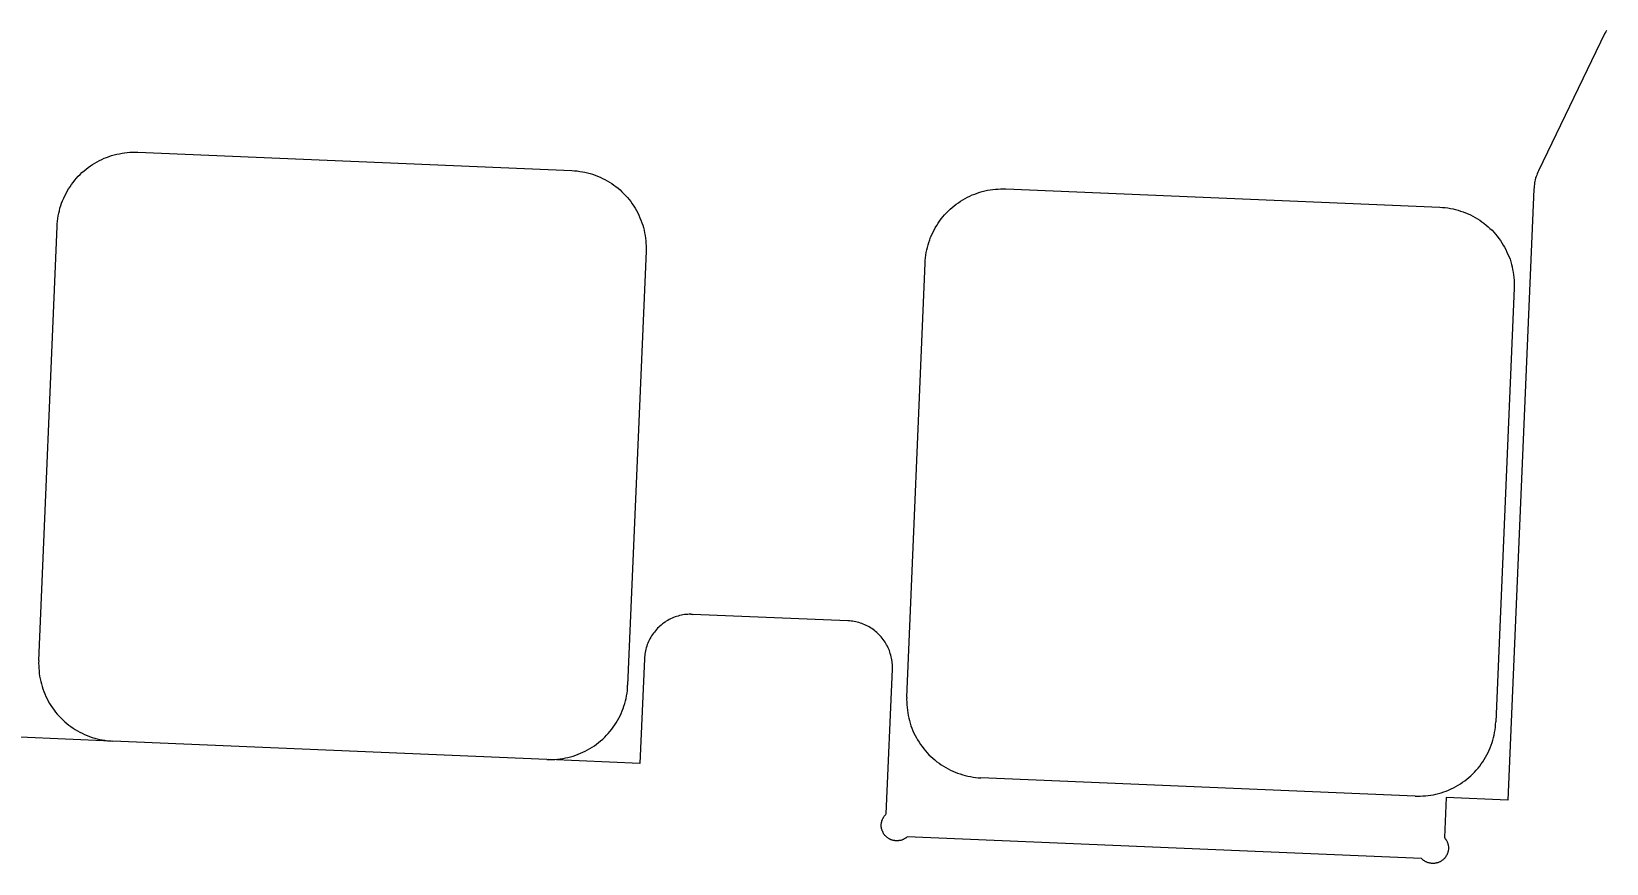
# Model space of a CAD drawing. Header units: millimetres. Extents: x -80 to 4518, y -398 to 2524.
# Drawn here: x 2531.7 to 2633.2, y 1774.8 to 1828.5 of the extents above; entities that cross this region are included whole.
import ezdxf

# ---------------------------------------------------------------- set-up
doc = ezdxf.new("R2010")
doc.units = ezdxf.units.MM
doc.layers.add('ZANO_R', color=7, linetype='Continuous', lineweight=0)
doc.layers.add('ZANO_W', color=1, linetype='Continuous', lineweight=0)
doc.styles.add('Arial', font='arial.ttf')
doc.styles.get("Standard").update_dxf_attribs({"font": 'ARIALUNI.TTF'})
doc.dimstyles.new('pl i ang', dxfattribs={"dimtxt": 50, "dimasz": 50, "dimexe": 1.25, "dimexo": 0.625, "dimgap": 10, "dimtad": 1, "dimtoh": 1, "dimtxsty": 'Standard', "dimcen": 2.5, "dimclrd": 1, "dimclre": 1, "dimclrt": 1, "dimadec": 0, "dimazin": 0, "dimtfac": 1, "dimtmove": 0, "dimatfit": 3, "dimfxl": 1, "dimarcsym": 1})

# ---------------------------------------------------------------- blocks, each defined once
blk = doc.blocks.new('*D389')
at = {"layer": 'ZANO_W', "color": 1, "lineweight": -2}
for p, q in [((2612.43, 1877.81), (2626.94, 1981.4)), ((2528.55, 1821.13), (2439.13, 1824.91))]:
    blk.add_line(p, q, dxfattribs=at)
blk.add_arc((2604.04, 1817.94), 155.06, 96.8471, 162.7581, dxfattribs=at)
at = {"layer": 'ZANO_W', "color": 1}
for points in [[(2585.49, 1965.22), (2585.62, 1978.55), (2625.56, 1971.49)], [(2449.39, 1865.03), (2462.52, 1862.76), (2449.12, 1824.48)]]:
    blk.add_solid(points, dxfattribs=at)
at = {"layer": 'ZANO_W', "color": 1, "insert": (2485.14, 1960.63), "char_height": 40, "attachment_point": 5, "rotation": 39.8026, "style": 'Arial'}
blk.add_mtext('96%%d', dxfattribs=at)

msp = doc.modelspace()

# ---------------------------------------------------------------- linework, layer by layer
at = {"layer": 'ZANO_R'}
for p, q in [((2633.1, 1828.38), (2628.82, 1819.51)), ((2633.15, 1828.47), (2633.1, 1828.38)), ((2633.2, 1828.56), (2633.15, 1828.47)), ((2535.91, 1820.09), (2536.06, 1820.17)), ((2536.06, 1820.17), (2536.22, 1820.24)), ((2536.22, 1820.24), (2536.37, 1820.31)), ((2536.37, 1820.31), (2536.53, 1820.37)), ((2536.53, 1820.37), (2536.69, 1820.43)), ((2536.69, 1820.43), (2536.85, 1820.49)), ((2536.85, 1820.49), (2537.02, 1820.53)), ((2537.02, 1820.53), (2537.18, 1820.58)), ((2537.18, 1820.58), (2537.35, 1820.61)), ((2537.35, 1820.61), (2537.52, 1820.64)), ((2537.52, 1820.64), (2537.69, 1820.67)), ((2537.69, 1820.67), (2537.86, 1820.69)), ((2537.86, 1820.69), (2538.03, 1820.7)), ((2538.03, 1820.7), (2538.2, 1820.71)), ((2538.2, 1820.71), (2538.37, 1820.71)), ((2538.37, 1820.71), (2538.54, 1820.7)), ((2538.54, 1820.7), (2566.51, 1819.52)), ((2534.58, 1819.03), (2534.7, 1819.15)), ((2534.7, 1819.15), (2534.82, 1819.27)), ((2534.82, 1819.27), (2534.94, 1819.39)), ((2534.94, 1819.39), (2535.07, 1819.5)), ((2535.07, 1819.5), (2535.2, 1819.61)), ((2535.2, 1819.61), (2535.34, 1819.72)), ((2535.34, 1819.72), (2535.48, 1819.82)), ((2535.48, 1819.82), (2535.62, 1819.91)), ((2535.62, 1819.91), (2535.76, 1820)), ((2535.76, 1820), (2535.91, 1820.09)), ((2566.51, 1819.52), (2566.68, 1819.51)), ((2566.68, 1819.51), (2566.85, 1819.5)), ((2566.85, 1819.5), (2567.02, 1819.47)), ((2567.02, 1819.47), (2567.19, 1819.45)), ((2567.19, 1819.45), (2567.36, 1819.41)), ((2567.36, 1819.41), (2567.52, 1819.37)), ((2567.52, 1819.37), (2567.69, 1819.33)), ((2567.69, 1819.33), (2567.85, 1819.28)), ((2567.85, 1819.28), (2568.01, 1819.22)), ((2568.01, 1819.22), (2568.17, 1819.16)), ((2568.17, 1819.16), (2568.33, 1819.1)), ((2628.66, 1819.13), (2628.63, 1819.03)), ((2628.7, 1819.23), (2628.66, 1819.13)), ((2628.73, 1819.32), (2628.7, 1819.23)), ((2628.77, 1819.42), (2628.73, 1819.32)), ((2628.82, 1819.51), (2628.77, 1819.42)), ((2533.91, 1818.04), (2533.99, 1818.19)), ((2533.99, 1818.19), (2534.08, 1818.34)), ((2534.08, 1818.34), (2534.17, 1818.48)), ((2534.17, 1818.48), (2534.26, 1818.62)), ((2534.26, 1818.62), (2534.37, 1818.76)), ((2534.37, 1818.76), (2534.47, 1818.9)), ((2534.47, 1818.9), (2534.58, 1819.03)), ((2568.33, 1819.1), (2568.49, 1819.02)), ((2568.49, 1819.02), (2568.64, 1818.95)), ((2568.64, 1818.95), (2568.79, 1818.86)), ((2568.79, 1818.86), (2568.93, 1818.78)), ((2568.93, 1818.78), (2569.08, 1818.68)), ((2569.08, 1818.68), (2569.22, 1818.59)), ((2569.22, 1818.59), (2569.35, 1818.49)), ((2569.35, 1818.49), (2569.49, 1818.38)), ((2569.49, 1818.38), (2569.62, 1818.27)), ((2569.62, 1818.27), (2569.74, 1818.15)), ((2569.74, 1818.15), (2569.87, 1818.03)), ((2592.64, 1818.07), (2592.8, 1818.12)), ((2592.8, 1818.12), (2592.97, 1818.17)), ((2592.97, 1818.17), (2593.13, 1818.21)), ((2593.13, 1818.21), (2593.3, 1818.25)), ((2593.3, 1818.25), (2593.47, 1818.28)), ((2593.47, 1818.28), (2593.64, 1818.3)), ((2593.64, 1818.3), (2593.81, 1818.32)), ((2593.81, 1818.32), (2593.98, 1818.33)), ((2593.98, 1818.33), (2594.15, 1818.34)), ((2594.15, 1818.34), (2594.32, 1818.34)), ((2594.32, 1818.34), (2594.49, 1818.34)), ((2594.49, 1818.34), (2622.46, 1817.16)), ((2628.52, 1818.33), (2626.85, 1778.94)), ((2628.53, 1818.43), (2628.52, 1818.33)), ((2628.55, 1818.63), (2628.53, 1818.53)), ((2628.53, 1818.53), (2628.53, 1818.43)), ((2628.56, 1818.73), (2628.55, 1818.63)), ((2628.58, 1818.83), (2628.56, 1818.73)), ((2628.61, 1818.93), (2628.58, 1818.83)), ((2628.63, 1819.03), (2628.61, 1818.93)), ((2533.52, 1817.1), (2533.57, 1817.26)), ((2533.57, 1817.26), (2533.63, 1817.42)), ((2533.63, 1817.42), (2533.69, 1817.58)), ((2533.69, 1817.58), (2533.76, 1817.74)), ((2533.76, 1817.74), (2533.83, 1817.89)), ((2533.83, 1817.89), (2533.91, 1818.04)), ((2569.87, 1818.03), (2569.98, 1817.91)), ((2569.98, 1817.91), (2570.1, 1817.78)), ((2570.1, 1817.78), (2570.21, 1817.65)), ((2570.21, 1817.65), (2570.31, 1817.52)), ((2570.31, 1817.52), (2570.41, 1817.38)), ((2570.41, 1817.38), (2570.5, 1817.23)), ((2570.5, 1817.23), (2570.59, 1817.09)), ((2590.89, 1817.03), (2591.02, 1817.14)), ((2591.02, 1817.14), (2591.15, 1817.25)), ((2591.15, 1817.25), (2591.29, 1817.35)), ((2591.29, 1817.35), (2591.43, 1817.45)), ((2591.43, 1817.45), (2591.57, 1817.55)), ((2591.57, 1817.55), (2591.71, 1817.64)), ((2591.71, 1817.64), (2591.86, 1817.72)), ((2591.86, 1817.72), (2592.01, 1817.8)), ((2592.01, 1817.8), (2592.17, 1817.88)), ((2592.17, 1817.88), (2592.32, 1817.95)), ((2592.32, 1817.95), (2592.48, 1818.01)), ((2592.48, 1818.01), (2592.64, 1818.07)), ((2622.46, 1817.16), (2622.63, 1817.15)), ((2622.63, 1817.15), (2622.8, 1817.13)), ((2622.8, 1817.13), (2622.97, 1817.11)), ((2622.97, 1817.11), (2623.14, 1817.08)), ((2533.33, 1815.92), (2533.34, 1816.09)), ((2533.34, 1816.09), (2533.36, 1816.26)), ((2533.36, 1816.26), (2533.38, 1816.43)), ((2533.38, 1816.43), (2533.41, 1816.6)), ((2533.41, 1816.6), (2533.44, 1816.77)), ((2533.44, 1816.77), (2533.48, 1816.93)), ((2533.48, 1816.93), (2533.52, 1817.1)), ((2570.59, 1817.09), (2570.68, 1816.94)), ((2570.68, 1816.94), (2570.76, 1816.79)), ((2570.76, 1816.79), (2570.83, 1816.64)), ((2570.83, 1816.64), (2570.9, 1816.48)), ((2570.9, 1816.48), (2570.97, 1816.32)), ((2570.97, 1816.32), (2571.03, 1816.16)), ((2571.03, 1816.16), (2571.08, 1816)), ((2590.03, 1815.98), (2590.12, 1816.12)), ((2590.12, 1816.12), (2590.21, 1816.26)), ((2590.21, 1816.26), (2590.32, 1816.4)), ((2590.32, 1816.4), (2590.42, 1816.53)), ((2590.42, 1816.53), (2590.53, 1816.66)), ((2590.53, 1816.66), (2590.65, 1816.79)), ((2590.65, 1816.79), (2590.77, 1816.91)), ((2590.77, 1816.91), (2590.89, 1817.03)), ((2623.14, 1817.08), (2623.31, 1817.05)), ((2623.31, 1817.05), (2623.47, 1817.01)), ((2623.47, 1817.01), (2623.64, 1816.97)), ((2623.64, 1816.97), (2623.8, 1816.91)), ((2623.8, 1816.91), (2623.96, 1816.86)), ((2623.96, 1816.86), (2624.12, 1816.8)), ((2624.12, 1816.8), (2624.28, 1816.73)), ((2624.28, 1816.73), (2624.44, 1816.66)), ((2624.44, 1816.66), (2624.59, 1816.58)), ((2624.59, 1816.58), (2624.74, 1816.5)), ((2624.74, 1816.5), (2624.88, 1816.41)), ((2624.88, 1816.41), (2625.03, 1816.32)), ((2625.03, 1816.32), (2625.17, 1816.22)), ((2625.17, 1816.22), (2625.3, 1816.12)), ((2625.3, 1816.12), (2625.44, 1816.01)), ((2532.15, 1787.94), (2533.33, 1815.92)), ((2571.08, 1816), (2571.13, 1815.84)), ((2571.13, 1815.84), (2571.17, 1815.67)), ((2571.17, 1815.67), (2571.2, 1815.5)), ((2571.2, 1815.5), (2571.24, 1815.34)), ((2571.24, 1815.34), (2571.26, 1815.17)), ((2571.26, 1815.17), (2571.28, 1815)), ((2589.58, 1815.06), (2589.64, 1815.22)), ((2589.64, 1815.22), (2589.71, 1815.37)), ((2589.71, 1815.37), (2589.78, 1815.53)), ((2589.78, 1815.53), (2589.86, 1815.68)), ((2589.86, 1815.68), (2589.94, 1815.83)), ((2589.94, 1815.83), (2590.03, 1815.98)), ((2625.44, 1816.01), (2625.57, 1815.9)), ((2625.57, 1815.9), (2625.69, 1815.79)), ((2625.69, 1815.79), (2625.82, 1815.67)), ((2625.82, 1815.67), (2625.93, 1815.54)), ((2625.93, 1815.54), (2626.05, 1815.42)), ((2626.05, 1815.42), (2626.16, 1815.29)), ((2626.16, 1815.29), (2626.26, 1815.15)), ((2626.26, 1815.15), (2626.36, 1815.01)), ((2571.3, 1814.32), (2570.11, 1786.34)), ((2571.28, 1815), (2571.29, 1814.83)), ((2571.29, 1814.83), (2571.3, 1814.66)), ((2571.3, 1814.66), (2571.3, 1814.49)), ((2571.3, 1814.49), (2571.3, 1814.32)), ((2589.31, 1813.9), (2589.33, 1814.06)), ((2589.33, 1814.06), (2589.36, 1814.23)), ((2589.36, 1814.23), (2589.39, 1814.4)), ((2589.39, 1814.4), (2589.43, 1814.57)), ((2589.43, 1814.57), (2589.47, 1814.73)), ((2589.47, 1814.73), (2589.52, 1814.89)), ((2589.52, 1814.89), (2589.58, 1815.06)), ((2626.36, 1815.01), (2626.45, 1814.87)), ((2626.45, 1814.87), (2626.54, 1814.72)), ((2626.54, 1814.72), (2626.63, 1814.58)), ((2626.63, 1814.58), (2626.71, 1814.43)), ((2626.71, 1814.43), (2626.78, 1814.27)), ((2626.78, 1814.27), (2626.85, 1814.12)), ((2626.85, 1814.12), (2626.92, 1813.96)), ((2588.1, 1785.58), (2589.28, 1813.56)), ((2589.28, 1813.56), (2589.29, 1813.73)), ((2589.29, 1813.73), (2589.31, 1813.9)), ((2626.92, 1813.96), (2626.98, 1813.8)), ((2626.98, 1813.8), (2627.03, 1813.64)), ((2627.03, 1813.64), (2627.08, 1813.47)), ((2627.08, 1813.47), (2627.12, 1813.31)), ((2627.12, 1813.31), (2627.15, 1813.14)), ((2627.15, 1813.14), (2627.19, 1812.97)), ((2627.19, 1812.97), (2627.21, 1812.8)), ((2627.21, 1812.8), (2627.23, 1812.63)), ((2627.23, 1812.63), (2627.24, 1812.46)), ((2627.24, 1812.46), (2627.25, 1812.29)), ((2627.25, 1812.29), (2627.25, 1812.12)), ((2627.25, 1812.12), (2627.25, 1811.95)), ((2627.25, 1811.95), (2626.06, 1783.98)), ((2573.17, 1790.74), (2573.07, 1790.7)), ((2573.26, 1790.77), (2573.17, 1790.74)), ((2573.36, 1790.8), (2573.26, 1790.77)), ((2573.46, 1790.83), (2573.36, 1790.8)), ((2573.57, 1790.85), (2573.46, 1790.83)), ((2573.67, 1790.87), (2573.57, 1790.85)), ((2573.77, 1790.89), (2573.67, 1790.87)), ((2573.87, 1790.9), (2573.77, 1790.89)), ((2573.98, 1790.91), (2573.87, 1790.9)), ((2574.08, 1790.92), (2573.98, 1790.91)), ((2574.19, 1790.92), (2574.08, 1790.92)), ((2574.19, 1790.92), (2574.25, 1790.92)), ((2574.25, 1790.92), (2574.31, 1790.91)), ((2584.3, 1790.49), (2574.31, 1790.91)), ((2571.77, 1789.69), (2571.71, 1789.61)), ((2571.83, 1789.77), (2571.77, 1789.69)), ((2571.9, 1789.85), (2571.83, 1789.77)), ((2571.97, 1789.93), (2571.9, 1789.85)), ((2572.04, 1790.01), (2571.97, 1789.93)), ((2572.11, 1790.08), (2572.04, 1790.01)), ((2572.19, 1790.15), (2572.11, 1790.08)), ((2572.27, 1790.22), (2572.19, 1790.15)), ((2572.35, 1790.29), (2572.27, 1790.22)), ((2572.43, 1790.35), (2572.35, 1790.29)), ((2572.52, 1790.41), (2572.43, 1790.35)), ((2572.6, 1790.47), (2572.52, 1790.41)), ((2572.69, 1790.52), (2572.6, 1790.47)), ((2572.78, 1790.57), (2572.69, 1790.52)), ((2572.88, 1790.62), (2572.78, 1790.57)), ((2572.97, 1790.66), (2572.88, 1790.62)), ((2573.07, 1790.7), (2572.97, 1790.66)), ((2584.41, 1790.49), (2584.3, 1790.49)), ((2584.51, 1790.48), (2584.41, 1790.49)), ((2584.61, 1790.46), (2584.51, 1790.48)), ((2584.71, 1790.45), (2584.61, 1790.46)), ((2584.81, 1790.43), (2584.71, 1790.45)), ((2584.91, 1790.4), (2584.81, 1790.43)), ((2585.01, 1790.38), (2584.91, 1790.4)), ((2585.11, 1790.35), (2585.01, 1790.38)), ((2585.21, 1790.31), (2585.11, 1790.35)), ((2585.3, 1790.28), (2585.21, 1790.31)), ((2585.4, 1790.24), (2585.3, 1790.28)), ((2585.49, 1790.19), (2585.4, 1790.24)), ((2585.58, 1790.15), (2585.49, 1790.19)), ((2585.67, 1790.1), (2585.58, 1790.15)), ((2585.76, 1790.05), (2585.67, 1790.1)), ((2585.84, 1789.99), (2585.76, 1790.05)), ((2585.93, 1789.93), (2585.84, 1789.99)), ((2586.01, 1789.87), (2585.93, 1789.93)), ((2586.09, 1789.81), (2586.01, 1789.87)), ((2586.17, 1789.74), (2586.09, 1789.81)), ((2586.24, 1789.67), (2586.17, 1789.74)), ((2571.31, 1788.76), (2571.28, 1788.66)), ((2571.34, 1788.86), (2571.31, 1788.76)), ((2571.37, 1788.96), (2571.34, 1788.86)), ((2571.41, 1789.06), (2571.37, 1788.96)), ((2571.45, 1789.15), (2571.41, 1789.06)), ((2571.5, 1789.25), (2571.45, 1789.15)), ((2571.55, 1789.34), (2571.5, 1789.25)), ((2571.6, 1789.43), (2571.55, 1789.34)), ((2571.65, 1789.52), (2571.6, 1789.43)), ((2571.71, 1789.61), (2571.65, 1789.52)), ((2586.32, 1789.6), (2586.24, 1789.67)), ((2586.39, 1789.52), (2586.32, 1789.6)), ((2586.45, 1789.45), (2586.39, 1789.52)), ((2586.52, 1789.37), (2586.45, 1789.45)), ((2586.58, 1789.29), (2586.52, 1789.37)), ((2586.64, 1789.2), (2586.58, 1789.29)), ((2586.7, 1789.12), (2586.64, 1789.2)), ((2586.75, 1789.03), (2586.7, 1789.12)), ((2586.8, 1788.94), (2586.75, 1789.03)), ((2586.85, 1788.85), (2586.8, 1788.94)), ((2586.9, 1788.76), (2586.85, 1788.85)), ((2586.94, 1788.67), (2586.9, 1788.76)), ((2532.15, 1787.94), (2532.14, 1787.77)), ((2532.14, 1787.77), (2532.15, 1787.6)), ((2571.19, 1788.04), (2570.9, 1781.3)), ((2571.2, 1788.15), (2571.19, 1788.04)), ((2571.21, 1788.25), (2571.2, 1788.15)), ((2571.22, 1788.35), (2571.21, 1788.25)), ((2571.24, 1788.46), (2571.22, 1788.35)), ((2571.26, 1788.56), (2571.24, 1788.46)), ((2571.28, 1788.66), (2571.26, 1788.56)), ((2586.98, 1788.57), (2586.94, 1788.67)), ((2587.01, 1788.48), (2586.98, 1788.57)), ((2587.04, 1788.38), (2587.01, 1788.48)), ((2587.07, 1788.28), (2587.04, 1788.38)), ((2587.1, 1788.18), (2587.07, 1788.28)), ((2587.12, 1788.08), (2587.1, 1788.18)), ((2587.14, 1787.98), (2587.12, 1788.08)), ((2587.15, 1787.88), (2587.14, 1787.98)), ((2587.16, 1787.78), (2587.15, 1787.88)), ((2587.17, 1787.68), (2587.16, 1787.78)), ((2587.18, 1787.57), (2587.17, 1787.68)), ((2532.15, 1787.6), (2532.15, 1787.43)), ((2532.15, 1787.43), (2532.17, 1787.26)), ((2532.17, 1787.26), (2532.19, 1787.09)), ((2532.19, 1787.09), (2532.21, 1786.92)), ((2532.21, 1786.92), (2532.24, 1786.76)), ((2532.24, 1786.76), (2532.28, 1786.59)), ((2586.78, 1778.04), (2587.18, 1787.37)), ((2587.18, 1787.47), (2587.18, 1787.57)), ((2587.18, 1787.37), (2587.18, 1787.47)), ((2532.28, 1786.59), (2532.32, 1786.42)), ((2532.32, 1786.42), (2532.37, 1786.26)), ((2532.37, 1786.26), (2532.42, 1786.1)), ((2532.42, 1786.1), (2532.48, 1785.94)), ((2532.48, 1785.94), (2532.54, 1785.78)), ((2532.54, 1785.78), (2532.61, 1785.62)), ((2570.01, 1785.49), (2570.04, 1785.66)), ((2570.04, 1785.66), (2570.07, 1785.83)), ((2570.07, 1785.83), (2570.09, 1786)), ((2570.09, 1786), (2570.1, 1786.17)), ((2570.1, 1786.17), (2570.11, 1786.34)), ((2532.61, 1785.62), (2532.69, 1785.47)), ((2532.69, 1785.47), (2532.77, 1785.32)), ((2532.77, 1785.32), (2532.85, 1785.17)), ((2532.85, 1785.17), (2532.94, 1785.03)), ((2532.94, 1785.03), (2533.04, 1784.88)), ((2533.04, 1784.88), (2533.14, 1784.74)), ((2533.14, 1784.74), (2533.24, 1784.61)), ((2569.69, 1784.52), (2569.76, 1784.68)), ((2569.76, 1784.68), (2569.82, 1784.84)), ((2569.82, 1784.84), (2569.87, 1785)), ((2569.87, 1785), (2569.92, 1785.16)), ((2569.92, 1785.16), (2569.97, 1785.33)), ((2569.97, 1785.33), (2570.01, 1785.49)), ((2588.1, 1785.58), (2588.09, 1785.41)), ((2588.09, 1785.41), (2588.1, 1785.24)), ((2588.1, 1785.24), (2588.1, 1785.07)), ((2588.1, 1785.07), (2588.12, 1784.9)), ((2588.12, 1784.9), (2588.14, 1784.73)), ((2588.14, 1784.73), (2588.16, 1784.56)), ((2533.24, 1784.61), (2533.35, 1784.48)), ((2533.35, 1784.48), (2533.46, 1784.35)), ((2533.46, 1784.35), (2533.58, 1784.23)), ((2533.58, 1784.23), (2533.7, 1784.11)), ((2533.7, 1784.11), (2533.83, 1783.99)), ((2533.83, 1783.99), (2533.96, 1783.88)), ((2533.96, 1783.88), (2534.09, 1783.77)), ((2534.09, 1783.77), (2534.23, 1783.67)), ((2534.23, 1783.67), (2534.37, 1783.58)), ((2569.08, 1783.5), (2569.18, 1783.63)), ((2569.18, 1783.63), (2569.28, 1783.78)), ((2569.28, 1783.78), (2569.37, 1783.92)), ((2569.37, 1783.92), (2569.46, 1784.07)), ((2569.46, 1784.07), (2569.54, 1784.22)), ((2569.54, 1784.22), (2569.62, 1784.37)), ((2569.62, 1784.37), (2569.69, 1784.52)), ((2588.16, 1784.56), (2588.19, 1784.39)), ((2588.19, 1784.39), (2588.23, 1784.22)), ((2588.23, 1784.22), (2588.27, 1784.06)), ((2588.27, 1784.06), (2588.32, 1783.89)), ((2588.32, 1783.89), (2588.37, 1783.73)), ((2588.37, 1783.73), (2588.43, 1783.57)), ((2626.02, 1783.47), (2626.04, 1783.63)), ((2626.04, 1783.63), (2626.05, 1783.8)), ((2626.05, 1783.8), (2626.06, 1783.98)), ((2536.82, 1782.74), (2530.94, 1782.99)), ((2534.37, 1783.58), (2534.51, 1783.48)), ((2534.51, 1783.48), (2534.66, 1783.4)), ((2534.66, 1783.4), (2534.81, 1783.31)), ((2534.81, 1783.31), (2534.96, 1783.24)), ((2534.96, 1783.24), (2535.11, 1783.16)), ((2535.11, 1783.16), (2535.27, 1783.1)), ((2535.27, 1783.1), (2535.43, 1783.04)), ((2535.43, 1783.04), (2535.59, 1782.98)), ((2535.59, 1782.98), (2535.76, 1782.93)), ((2535.76, 1782.93), (2535.92, 1782.89)), ((2535.92, 1782.89), (2536.09, 1782.85)), ((2536.09, 1782.85), (2536.25, 1782.81)), ((2536.25, 1782.81), (2536.42, 1782.79)), ((2536.42, 1782.79), (2536.59, 1782.76)), ((2536.59, 1782.76), (2536.76, 1782.75)), ((2536.76, 1782.75), (2536.93, 1782.74)), ((2564.91, 1781.56), (2536.93, 1782.74)), ((2568.11, 1782.54), (2568.24, 1782.65)), ((2568.24, 1782.65), (2568.37, 1782.76)), ((2568.37, 1782.76), (2568.5, 1782.87)), ((2568.5, 1782.87), (2568.63, 1782.99)), ((2568.63, 1782.99), (2568.75, 1783.11)), ((2568.75, 1783.11), (2568.86, 1783.23)), ((2568.86, 1783.23), (2568.97, 1783.36)), ((2568.97, 1783.36), (2569.08, 1783.5)), ((2588.43, 1783.57), (2588.49, 1783.41)), ((2588.49, 1783.41), (2588.56, 1783.26)), ((2588.56, 1783.26), (2588.64, 1783.1)), ((2588.64, 1783.1), (2588.72, 1782.95)), ((2588.72, 1782.95), (2588.8, 1782.81)), ((2588.8, 1782.81), (2588.89, 1782.66)), ((2588.89, 1782.66), (2588.99, 1782.52)), ((2625.77, 1782.47), (2625.82, 1782.64)), ((2625.82, 1782.64), (2625.87, 1782.8)), ((2625.87, 1782.8), (2625.92, 1782.96)), ((2625.92, 1782.96), (2625.96, 1783.13)), ((2625.96, 1783.13), (2625.99, 1783.3)), ((2625.99, 1783.3), (2626.02, 1783.47)), ((2565.42, 1781.56), (2565.59, 1781.57)), ((2565.59, 1781.57), (2565.76, 1781.59)), ((2565.76, 1781.59), (2565.93, 1781.62)), ((2565.93, 1781.62), (2566.1, 1781.65)), ((2566.1, 1781.65), (2566.26, 1781.68)), ((2566.26, 1781.68), (2566.43, 1781.73)), ((2566.43, 1781.73), (2566.59, 1781.77)), ((2566.59, 1781.77), (2566.76, 1781.83)), ((2566.76, 1781.83), (2566.92, 1781.89)), ((2566.92, 1781.89), (2567.07, 1781.95)), ((2567.07, 1781.95), (2567.23, 1782.02)), ((2567.23, 1782.02), (2567.38, 1782.09)), ((2567.38, 1782.09), (2567.53, 1782.17)), ((2567.53, 1782.17), (2567.68, 1782.26)), ((2567.68, 1782.26), (2567.83, 1782.35)), ((2567.83, 1782.35), (2567.97, 1782.44)), ((2567.97, 1782.44), (2568.11, 1782.54)), ((2588.99, 1782.52), (2589.09, 1782.38)), ((2589.09, 1782.38), (2589.19, 1782.24)), ((2589.19, 1782.24), (2589.3, 1782.11)), ((2589.3, 1782.11), (2589.41, 1781.99)), ((2589.41, 1781.99), (2589.53, 1781.86)), ((2589.53, 1781.86), (2589.65, 1781.74)), ((2589.65, 1781.74), (2589.78, 1781.63)), ((2589.78, 1781.63), (2589.91, 1781.52)), ((2625.32, 1781.55), (2625.41, 1781.7)), ((2625.41, 1781.7), (2625.49, 1781.85)), ((2625.49, 1781.85), (2625.57, 1782)), ((2625.57, 1782), (2625.64, 1782.16)), ((2625.64, 1782.16), (2625.71, 1782.31)), ((2625.71, 1782.31), (2625.77, 1782.47)), ((2564.91, 1781.56), (2565.08, 1781.55)), ((2570.9, 1781.3), (2565.02, 1781.55)), ((2565.08, 1781.55), (2565.25, 1781.55)), ((2565.25, 1781.55), (2565.42, 1781.56)), ((2589.91, 1781.52), (2590.04, 1781.41)), ((2590.04, 1781.41), (2590.18, 1781.31)), ((2590.18, 1781.31), (2590.32, 1781.21)), ((2590.32, 1781.21), (2590.46, 1781.12)), ((2590.46, 1781.12), (2590.61, 1781.03)), ((2590.61, 1781.03), (2590.76, 1780.95)), ((2590.76, 1780.95), (2590.91, 1780.87)), ((2590.91, 1780.87), (2591.06, 1780.8)), ((2591.06, 1780.8), (2591.22, 1780.73)), ((2591.22, 1780.73), (2591.38, 1780.67)), ((2591.38, 1780.67), (2591.54, 1780.62)), ((2591.54, 1780.62), (2591.71, 1780.57)), ((2591.71, 1780.57), (2591.87, 1780.52)), ((2624.45, 1780.5), (2624.58, 1780.62)), ((2624.58, 1780.62), (2624.7, 1780.74)), ((2624.7, 1780.74), (2624.81, 1780.87)), ((2624.81, 1780.87), (2624.92, 1781)), ((2624.92, 1781), (2625.03, 1781.13)), ((2625.03, 1781.13), (2625.13, 1781.27)), ((2625.13, 1781.27), (2625.23, 1781.41)), ((2625.23, 1781.41), (2625.32, 1781.55)), ((2591.87, 1780.52), (2592.04, 1780.48)), ((2592.04, 1780.48), (2592.2, 1780.45)), ((2592.2, 1780.45), (2592.37, 1780.42)), ((2592.37, 1780.42), (2592.54, 1780.4)), ((2592.54, 1780.4), (2592.71, 1780.38)), ((2592.71, 1780.38), (2592.88, 1780.37)), ((2620.86, 1779.19), (2592.88, 1780.37)), ((2622.87, 1779.52), (2623.02, 1779.58)), ((2623.02, 1779.58), (2623.18, 1779.65)), ((2623.18, 1779.65), (2623.33, 1779.73)), ((2623.33, 1779.73), (2623.48, 1779.81)), ((2623.48, 1779.81), (2623.63, 1779.89)), ((2623.63, 1779.89), (2623.78, 1779.98)), ((2623.78, 1779.98), (2623.92, 1780.08)), ((2623.92, 1780.08), (2624.06, 1780.18)), ((2624.06, 1780.18), (2624.19, 1780.28)), ((2624.19, 1780.28), (2624.32, 1780.39)), ((2624.32, 1780.39), (2624.45, 1780.5)), ((2620.86, 1779.19), (2621.03, 1779.19)), ((2621.03, 1779.19), (2621.2, 1779.19)), ((2621.2, 1779.19), (2621.37, 1779.2)), ((2621.37, 1779.2), (2621.54, 1779.21)), ((2621.54, 1779.21), (2621.71, 1779.23)), ((2621.71, 1779.23), (2621.88, 1779.25)), ((2621.88, 1779.25), (2622.05, 1779.28)), ((2622.05, 1779.28), (2622.21, 1779.32)), ((2622.21, 1779.32), (2622.38, 1779.36)), ((2622.38, 1779.36), (2622.54, 1779.41)), ((2622.54, 1779.41), (2622.71, 1779.46)), ((2622.71, 1779.46), (2622.87, 1779.52)), ((2622.86, 1779.11), (2622.75, 1776.52)), ((2626.85, 1778.94), (2622.86, 1779.11)), ((2586.48, 1777.51), (2586.49, 1777.54)), ((2586.49, 1777.57), (2586.5, 1777.61)), ((2586.49, 1777.54), (2586.49, 1777.57)), ((2586.5, 1777.61), (2586.52, 1777.64)), ((2586.52, 1777.64), (2586.53, 1777.67)), ((2586.53, 1777.67), (2586.54, 1777.71)), ((2586.54, 1777.71), (2586.56, 1777.74)), ((2586.56, 1777.74), (2586.57, 1777.77)), ((2586.57, 1777.77), (2586.59, 1777.8)), ((2586.59, 1777.8), (2586.6, 1777.83)), ((2586.6, 1777.83), (2586.62, 1777.86)), ((2586.62, 1777.86), (2586.64, 1777.89)), ((2586.64, 1777.89), (2586.66, 1777.92)), ((2586.66, 1777.92), (2586.69, 1777.94)), ((2586.69, 1777.94), (2586.71, 1777.97)), ((2586.71, 1777.97), (2586.73, 1777.99)), ((2586.73, 1777.99), (2586.76, 1778.02)), ((2586.76, 1778.02), (2586.78, 1778.04)), ((2586.46, 1777.4), (2586.47, 1777.44)), ((2586.46, 1777.37), (2586.46, 1777.4)), ((2586.46, 1777.33), (2586.46, 1777.37)), ((2586.46, 1777.3), (2586.46, 1777.33)), ((2586.46, 1777.27), (2586.46, 1777.3)), ((2586.46, 1777.23), (2586.46, 1777.27)), ((2586.46, 1777.2), (2586.46, 1777.23)), ((2586.47, 1777.16), (2586.46, 1777.2)), ((2586.47, 1777.47), (2586.48, 1777.51)), ((2586.47, 1777.44), (2586.47, 1777.47)), ((2586.47, 1777.13), (2586.47, 1777.16)), ((2586.48, 1777.09), (2586.47, 1777.13)), ((2586.49, 1777.06), (2586.48, 1777.09)), ((2586.5, 1777.03), (2586.49, 1777.06)), ((2586.51, 1776.99), (2586.5, 1777.03)), ((2586.52, 1776.96), (2586.51, 1776.99)), ((2586.53, 1776.93), (2586.52, 1776.96)), ((2586.55, 1776.9), (2586.53, 1776.93)), ((2586.56, 1776.86), (2586.55, 1776.9)), ((2586.58, 1776.83), (2586.56, 1776.86)), ((2586.59, 1776.8), (2586.58, 1776.83)), ((2586.61, 1776.77), (2586.59, 1776.8)), ((2586.63, 1776.74), (2586.61, 1776.77)), ((2586.65, 1776.72), (2586.63, 1776.74)), ((2586.67, 1776.69), (2586.65, 1776.72)), ((2586.69, 1776.66), (2586.67, 1776.69)), ((2586.72, 1776.64), (2586.69, 1776.66)), ((2586.74, 1776.61), (2586.72, 1776.64)), ((2586.77, 1776.59), (2586.74, 1776.61)), ((2586.79, 1776.56), (2586.77, 1776.59)), ((2586.82, 1776.54), (2586.79, 1776.56)), ((2586.84, 1776.52), (2586.82, 1776.54)), ((2586.87, 1776.5), (2586.84, 1776.52)), ((2586.9, 1776.48), (2586.87, 1776.5)), ((2588.06, 1776.51), (2588.03, 1776.49)), ((2588.08, 1776.53), (2588.06, 1776.51)), ((2588.11, 1776.55), (2588.08, 1776.53)), ((2588.13, 1776.57), (2588.11, 1776.55)), ((2621.28, 1775.17), (2588.13, 1776.57)), ((2622.75, 1776.52), (2622.77, 1776.5)), ((2622.77, 1776.5), (2622.79, 1776.47)), ((2586.93, 1776.46), (2586.9, 1776.48)), ((2586.96, 1776.44), (2586.93, 1776.46)), ((2586.99, 1776.42), (2586.96, 1776.44)), ((2587.02, 1776.41), (2586.99, 1776.42)), ((2587.05, 1776.39), (2587.02, 1776.41)), ((2587.08, 1776.38), (2587.05, 1776.39)), ((2587.12, 1776.37), (2587.08, 1776.38)), ((2587.15, 1776.36), (2587.12, 1776.37)), ((2587.18, 1776.35), (2587.15, 1776.36)), ((2587.22, 1776.34), (2587.18, 1776.35)), ((2587.25, 1776.33), (2587.22, 1776.34)), ((2587.28, 1776.32), (2587.25, 1776.33)), ((2587.32, 1776.32), (2587.28, 1776.32)), ((2587.35, 1776.31), (2587.32, 1776.32)), ((2587.39, 1776.31), (2587.35, 1776.31)), ((2587.42, 1776.31), (2587.39, 1776.31)), ((2587.46, 1776.31), (2587.42, 1776.31)), ((2587.49, 1776.31), (2587.46, 1776.31)), ((2587.53, 1776.31), (2587.49, 1776.31)), ((2587.56, 1776.31), (2587.53, 1776.31)), ((2587.59, 1776.32), (2587.56, 1776.31)), ((2587.63, 1776.32), (2587.59, 1776.32)), ((2587.66, 1776.33), (2587.63, 1776.32)), ((2587.69, 1776.33), (2587.66, 1776.33)), ((2587.72, 1776.34), (2587.69, 1776.33)), ((2587.76, 1776.35), (2587.72, 1776.34)), ((2587.79, 1776.36), (2587.76, 1776.35)), ((2587.82, 1776.38), (2587.79, 1776.36)), ((2587.85, 1776.39), (2587.82, 1776.38)), ((2587.88, 1776.4), (2587.85, 1776.39)), ((2587.91, 1776.42), (2587.88, 1776.4)), ((2587.94, 1776.43), (2587.91, 1776.42)), ((2587.97, 1776.45), (2587.94, 1776.43)), ((2588, 1776.47), (2587.97, 1776.45)), ((2588.03, 1776.49), (2588, 1776.47)), ((2622.79, 1776.47), (2622.81, 1776.44)), ((2622.81, 1776.44), (2622.84, 1776.42)), ((2622.84, 1776.42), (2622.85, 1776.39)), ((2622.85, 1776.39), (2622.87, 1776.36)), ((2622.87, 1776.36), (2622.89, 1776.33)), ((2622.89, 1776.33), (2622.91, 1776.3)), ((2622.91, 1776.3), (2622.92, 1776.27)), ((2622.92, 1776.27), (2622.93, 1776.23)), ((2622.93, 1776.23), (2622.95, 1776.2)), ((2622.95, 1775.49), (2622.93, 1775.46)), ((2622.95, 1776.2), (2622.96, 1776.17)), ((2622.96, 1775.52), (2622.95, 1775.49)), ((2622.96, 1776.17), (2622.97, 1776.14)), ((2622.97, 1775.56), (2622.96, 1775.52)), ((2622.97, 1776.14), (2622.98, 1776.1)), ((2622.98, 1775.59), (2622.97, 1775.56)), ((2622.98, 1776.1), (2622.99, 1776.07)), ((2622.99, 1775.62), (2622.98, 1775.59)), ((2622.99, 1776.07), (2622.99, 1776.04)), ((2622.99, 1776.04), (2623, 1776)), ((2623, 1775.69), (2622.99, 1775.66)), ((2622.99, 1775.66), (2622.99, 1775.62)), ((2623, 1776), (2623.01, 1775.97)), ((2623.01, 1775.73), (2623, 1775.69)), ((2623.01, 1775.97), (2623.01, 1775.93)), ((2623.01, 1775.93), (2623.01, 1775.9)), ((2623.01, 1775.9), (2623.01, 1775.86)), ((2623.01, 1775.86), (2623.01, 1775.83)), ((2623.01, 1775.83), (2623.01, 1775.8)), ((2623.01, 1775.8), (2623.01, 1775.76)), ((2623.01, 1775.76), (2623.01, 1775.73)), ((2621.3, 1775.14), (2621.28, 1775.17)), ((2621.32, 1775.12), (2621.3, 1775.14)), ((2621.35, 1775.1), (2621.32, 1775.12)), ((2621.38, 1775.07), (2621.35, 1775.1)), ((2621.4, 1775.05), (2621.38, 1775.07)), ((2621.43, 1775.03), (2621.4, 1775.05)), ((2621.46, 1775.01), (2621.43, 1775.03)), ((2621.49, 1774.99), (2621.46, 1775.01)), ((2621.52, 1774.98), (2621.49, 1774.99)), ((2621.55, 1774.96), (2621.52, 1774.98)), ((2621.58, 1774.95), (2621.55, 1774.96)), ((2621.61, 1774.93), (2621.58, 1774.95)), ((2621.64, 1774.92), (2621.61, 1774.93)), ((2621.67, 1774.91), (2621.64, 1774.92)), ((2621.71, 1774.89), (2621.67, 1774.91)), ((2621.74, 1774.88), (2621.71, 1774.89)), ((2621.77, 1774.88), (2621.74, 1774.88)), ((2621.81, 1774.87), (2621.77, 1774.88)), ((2621.84, 1774.86), (2621.81, 1774.87)), ((2621.88, 1774.86), (2621.84, 1774.86)), ((2621.91, 1774.85), (2621.88, 1774.86)), ((2621.94, 1774.85), (2621.91, 1774.85)), ((2621.98, 1774.85), (2621.94, 1774.85)), ((2622.01, 1774.85), (2621.98, 1774.85)), ((2622.05, 1774.85), (2622.01, 1774.85)), ((2622.08, 1774.85), (2622.05, 1774.85)), ((2622.12, 1774.85), (2622.08, 1774.85)), ((2622.15, 1774.86), (2622.12, 1774.85)), ((2622.18, 1774.86), (2622.15, 1774.86)), ((2622.22, 1774.87), (2622.18, 1774.86)), ((2622.25, 1774.88), (2622.22, 1774.87)), ((2622.29, 1774.88), (2622.25, 1774.88)), ((2622.32, 1774.89), (2622.29, 1774.88)), ((2622.35, 1774.91), (2622.32, 1774.89)), ((2622.38, 1774.92), (2622.35, 1774.91)), ((2622.42, 1774.93), (2622.38, 1774.92)), ((2622.45, 1774.95), (2622.42, 1774.93)), ((2622.48, 1774.96), (2622.45, 1774.95)), ((2622.51, 1774.98), (2622.48, 1774.96)), ((2622.54, 1775), (2622.51, 1774.98)), ((2622.57, 1775.01), (2622.54, 1775)), ((2622.59, 1775.03), (2622.57, 1775.01)), ((2622.62, 1775.05), (2622.59, 1775.03)), ((2622.65, 1775.08), (2622.62, 1775.05)), ((2622.68, 1775.1), (2622.65, 1775.08)), ((2622.7, 1775.12), (2622.68, 1775.1)), ((2622.73, 1775.15), (2622.7, 1775.12)), ((2622.75, 1775.17), (2622.73, 1775.15)), ((2622.77, 1775.2), (2622.75, 1775.17)), ((2622.79, 1775.22), (2622.77, 1775.2)), ((2622.82, 1775.25), (2622.79, 1775.22)), ((2622.84, 1775.28), (2622.82, 1775.25)), ((2622.85, 1775.31), (2622.84, 1775.28)), ((2622.87, 1775.34), (2622.85, 1775.31)), ((2622.89, 1775.37), (2622.87, 1775.34)), ((2622.91, 1775.4), (2622.89, 1775.37)), ((2622.92, 1775.43), (2622.91, 1775.4)), ((2622.93, 1775.46), (2622.92, 1775.43))]:
    msp.add_line(p, q, dxfattribs=at)

# ---------------------------------------------------------------- dimensions: what is measured, and where the dimension line sits
at = {"layer": 'ZANO_W'}
dim = msp.add_angular_dim_2l(base=(2541.28, 1959.72), line1=((2607.16, 1840.17), (2611.04, 1867.9)), line2=((2538.54, 1820.7), (2566.51, 1819.52)), dimstyle='pl i ang', override={"dimtxt": 40, "dimasz": 40, "dimexe": 10, "dimexo": 10, "dimtoh": 0, "dimdec": 0, "dimtxsty": 'Arial', "dimtdec": 0, "dimtmove": 1}, dxfattribs=at)
dim.commit()
dim.dimension.update_dxf_attribs({"geometry": '*D389', "text_midpoint": (2485.14, 1960.63)})

doc.saveas('drawing.dxf')
